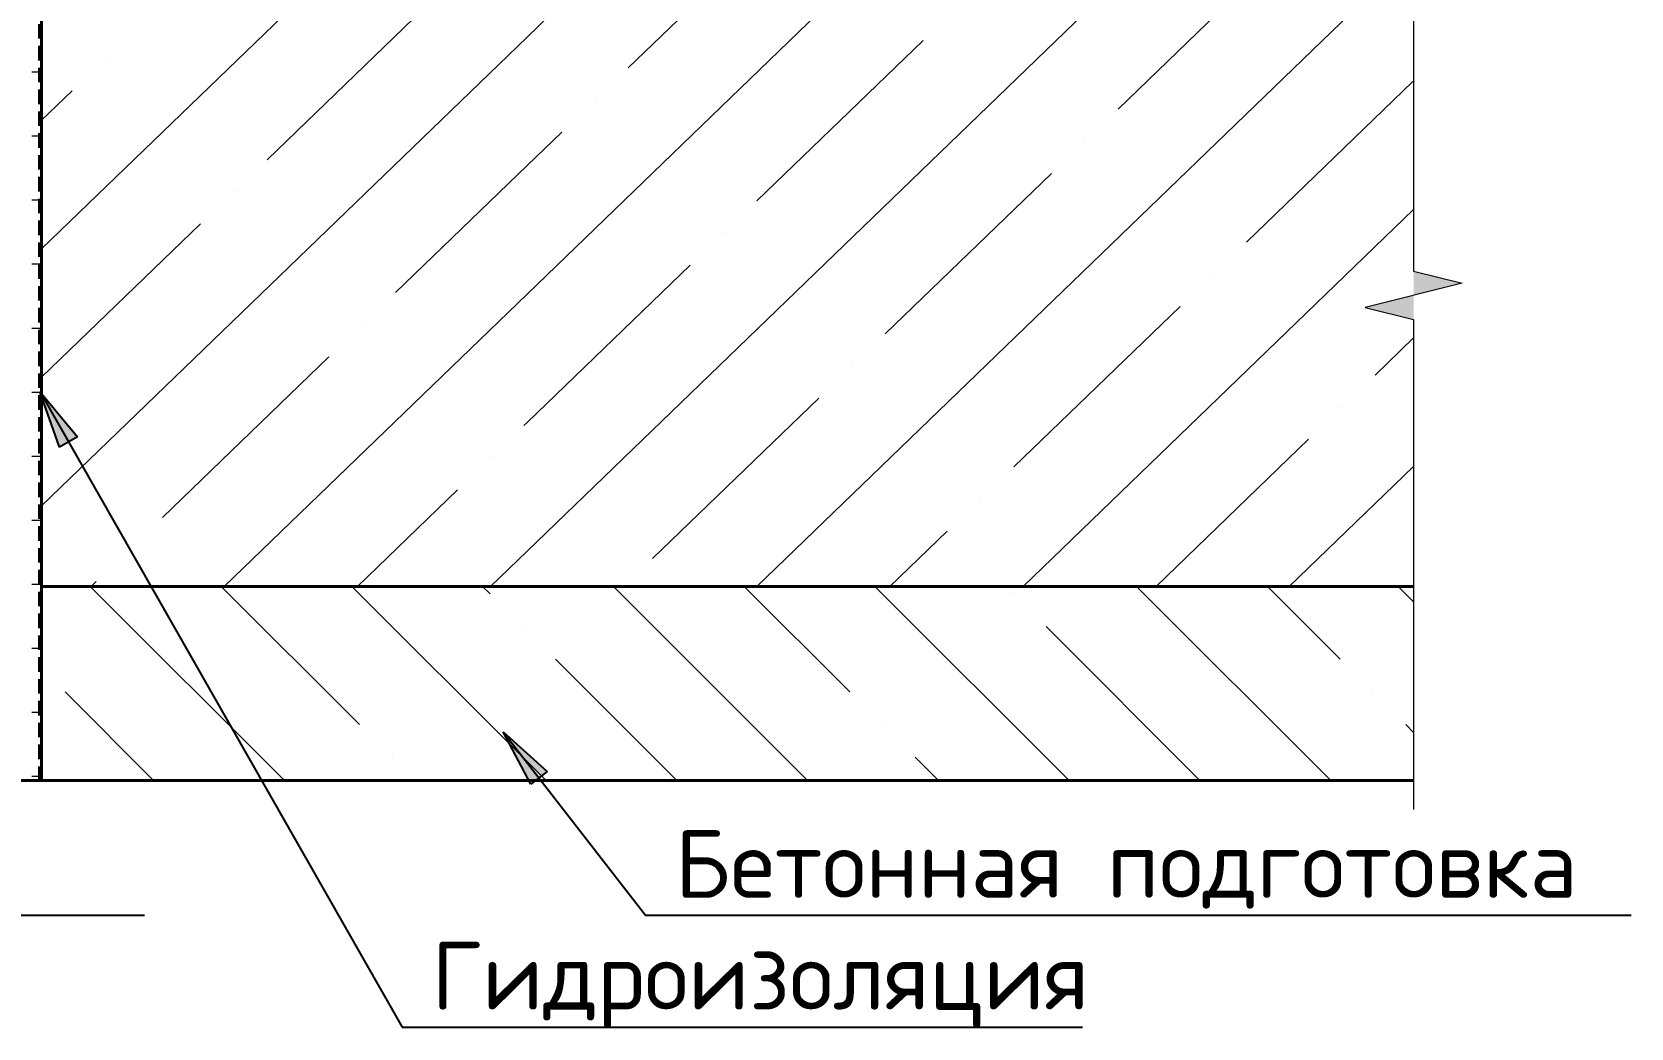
# Model space of a CAD drawing. Header units: millimetres. Extents: x -3689 to 2955806, y -724709 to -635850.
# Drawn here: x 2945289 to 2946112, y -718163 to -717650 of the extents above; entities that cross this region are included whole.
import ezdxf

# ---------------------------------------------------------------- set-up
doc = ezdxf.new("R2010")
doc.units = ezdxf.units.MM
doc.linetypes.add('DASHED2', pattern=[0.375, 0.25, -0.125])
for name, color, linetype, lineweight in [('_PP_Hatch', 9, 'Continuous', 9), ('_PP_Primary Line Continuous', 3, 'Continuous', 40), ('_Выноска', 7, 'Continuous', 15), ('Гидроизоляция монолита', 30, 'DASHED2', 50), ('Штрих Мин. Вата', 40, 'Continuous', 15)]:
    doc.layers.add(name, color=color, linetype=linetype, lineweight=lineweight)
doc.styles.add('PDF ISOCPEUR', font='isocpeur.ttf')

msp = doc.modelspace()

# ---------------------------------------------------------------- hatches: boundary and pattern name
for points in [[(2945292.65, -717835.32), (2945312.11, -717858.77), (2945302.91, -717864.01)], [(2945531.37, -718010.77), (2945553.93, -718031.24), (2945545.57, -718037.72)]]:
    msp.add_hatch(color=256).paths.add_polyline_path(points, flags=0)
at = {"layer": '_Выноска', "true_color": 0xffffff}
msp.add_hatch(color=7, dxfattribs=at).paths.add_polyline_path([(2946000.18, -717535.82), (2946000.18, -717773.32), (2946025.18, -717779.57), (2945975.18, -717792.07), (2946000.18, -717798.32), (2946000.18, -718035.82), (2946000.18, -718035.82), (2946000.18, -717535.82)], flags=0)

# ---------------------------------------------------------------- linework, layer by layer
for p, q in [((2945292.65, -717835.32), (2945479.37, -718162.91)), ((2945292.65, -717835.32), (2945312.11, -717858.77)), ((2945302.91, -717864.01), (2945292.65, -717835.32)), ((2945312.11, -717858.77), (2945302.91, -717864.01)), ((2945531.37, -718010.77), (2945604.67, -718105.31)), ((2945531.37, -718010.77), (2945553.93, -718031.24)), ((2945545.57, -718037.72), (2945531.37, -718010.77)), ((2945553.93, -718031.24), (2945545.57, -718037.72)), ((2945007.14, -718105.31), (2945346.62, -718105.31)), ((2945604.67, -718105.31), (2946112.15, -718105.31)), ((2945479.37, -718162.91), (2945829.62, -718162.91))]:
    msp.add_line(p, q)
at = {"layer": '_PP_Hatch', "linetype": 'Continuous', "ltscale": 10}
for p, q in [((2945293.65, -717761.84), (2945543.65, -717520.41)), ((2945409.72, -717715.96), (2945495.37, -717633.25)), ((2945543.65, -717652.83), (2945561.26, -717635.82)), ((2945543.65, -717785.24), (2945698.38, -717635.82)), ((2945543.65, -717917.65), (2945835.5, -717635.82)), ((2945595.79, -717668.68), (2945629.82, -717635.82)), ((2945661.96, -717935.82), (2945972.61, -717635.82)), ((2945848.03, -717689.93), (2945904.06, -717635.82)), ((2945293.65, -717894.25), (2945543.65, -717652.83)), ((2945661.96, -717737.2), (2945747.61, -717654.49)), ((2945326.43, -717663.98), (2945326.43, -717663.98)), ((2945293.65, -717695.63), (2945309.3, -717680.52)), ((2945914.2, -717758.44), (2945999.84, -717675.74)), ((2945578.66, -717685.23), (2945578.66, -717685.23)), ((2945543.65, -717719.03), (2945561.53, -717701.77)), ((2945830.9, -717706.47), (2945830.9, -717706.47)), ((2945475.89, -717784.47), (2945543.65, -717719.03)), ((2945728.13, -717805.72), (2945813.77, -717723.01)), ((2945392.59, -717732.5), (2945392.59, -717732.5)), ((2945799.07, -717935.82), (2946000.18, -717741.62)), ((2945293.65, -717828.04), (2945375.46, -717749.04)), ((2945644.83, -717753.74), (2945644.83, -717753.74)), ((2945543.65, -717851.45), (2945627.7, -717770.28)), ((2945897.07, -717774.99), (2945897.07, -717774.99)), ((2945387.72, -717935.82), (2945543.65, -717785.24)), ((2945794.29, -717874.24), (2945879.94, -717791.53)), ((2945458.76, -717801.02), (2945458.76, -717801.02)), ((2945980.36, -717826.96), (2946000.18, -717807.83)), ((2945355.98, -717900.27), (2945441.63, -717817.56)), ((2945711, -717822.26), (2945711, -717822.26)), ((2945608.22, -717921.51), (2945693.87, -717838.8)), ((2945963.23, -717843.5), (2945963.23, -717843.5)), ((2945542.05, -717852.99), (2945543.65, -717851.45)), ((2945867.63, -717935.82), (2945946.1, -717860.04)), ((2945524.93, -717869.53), (2945524.93, -717869.53)), ((2945936.19, -717935.82), (2946000.18, -717874.03)), ((2945456.28, -717935.82), (2945507.8, -717886.07)), ((2945777.16, -717890.78), (2945777.16, -717890.78)), ((2945730.51, -717935.82), (2945760.03, -717907.32)), ((2945338.85, -717916.81), (2945338.85, -717916.81)), ((2945524.84, -717935.82), (2945543.65, -717917.65)), ((2945418.71, -718035.82), (2945318.71, -717935.82)), ((2945319.16, -717935.82), (2945321.72, -717933.35)), ((2945457.29, -718007.06), (2945386.06, -717935.82)), ((2945543.65, -718026.07), (2945453.41, -717935.82)), ((2945524.64, -717939.7), (2945520.76, -717935.82)), ((2945688.11, -718035.82), (2945588.11, -717935.82)), ((2945709.86, -717990.22), (2945655.46, -717935.82)), ((2945822.82, -718035.82), (2945722.82, -717935.82)), ((2945957.52, -718035.82), (2945857.52, -717935.82)), ((2945962.43, -717973.38), (2945924.87, -717935.82)), ((2946000.18, -717943.78), (2945992.22, -717935.82)), ((2945794.05, -717939.7), (2945794.05, -717939.7)), ((2945541.48, -717956.54), (2945541.48, -717956.54)), ((2945890.17, -718035.82), (2945810.89, -717956.54)), ((2945620.76, -718035.82), (2945558.32, -717973.38)), ((2945351.35, -718035.82), (2945305.75, -717990.22)), ((2945979.27, -717990.22), (2945979.27, -717990.22)), ((2945726.7, -718007.06), (2945726.7, -718007.06)), ((2946000.18, -718011.13), (2945996.11, -718007.06)), ((2945474.13, -718023.89), (2945474.13, -718023.89)), ((2945553.41, -718035.82), (2945543.65, -718026.07)), ((2945755.46, -718035.82), (2945743.54, -718023.89))]:
    msp.add_line(p, q, dxfattribs=at)
at = {"layer": '_PP_Primary Line Continuous', "ltscale": 10}
for p, q in [((2945293.65, -717635.82), (2945293.65, -717935.82)), ((2945293.65, -717935.82), (2946000.18, -717935.82)), ((2945293.65, -717935.82), (2945293.65, -718035.82)), ((2944841.05, -718035.82), (2945293.65, -718035.82)), ((2945293.65, -718035.82), (2946000.18, -718035.82))]:
    msp.add_line(p, q, dxfattribs=at)
at = {"layer": '_Выноска'}
for p, q in [((2946000.18, -717535.82), (2946000.18, -717773.32)), ((2946000.18, -717773.32), (2946025.18, -717779.57)), ((2946025.18, -717779.57), (2945975.18, -717792.07)), ((2945975.18, -717792.07), (2946000.18, -717798.32)), ((2946000.18, -717798.32), (2946000.18, -718035.82)), ((2946000.18, -718035.82), (2946000.18, -718050.82))]:
    msp.add_line(p, q, dxfattribs=at)
at = {"layer": 'Гидроизоляция монолита', "ltscale": 30}
msp.add_line((2945292.65, -717634.82), (2945292.65, -718035.82), dxfattribs=at)
at = {"layer": 'Штрих Мин. Вата', "linetype": 'Continuous'}
for p, q in [((2945288.69, -717670.71), (2945293.65, -717670.71)), ((2945288.69, -717703.7), (2945293.65, -717703.7)), ((2945288.69, -717736.7), (2945293.65, -717736.7)), ((2945288.69, -717769.69), (2945293.65, -717769.69)), ((2945288.69, -717802.69), (2945293.65, -717802.69)), ((2945288.69, -717835.68), (2945293.65, -717835.68)), ((2945288.69, -717868.68), (2945293.65, -717868.68)), ((2945288.69, -717901.67), (2945293.65, -717901.67)), ((2945288.69, -717934.67), (2945293.65, -717934.67)), ((2945288.69, -717967.67), (2945293.65, -717967.67)), ((2945288.69, -718000.66), (2945293.65, -718000.66)), ((2945288.69, -718033.66), (2945293.65, -718033.66))]:
    msp.add_line(p, q, dxfattribs=at)

# ---------------------------------------------------------------- texts
at = {"style": 'PDF ISOCPEUR'}
for s, p in [('Бетонная подготовка', (2945619.67, -718096.31)), ('Гидроизоляция', (2945494.37, -718153.91))]:
    msp.add_text(s, height=35, dxfattribs=at).set_placement(p)

doc.saveas('drawing.dxf')
